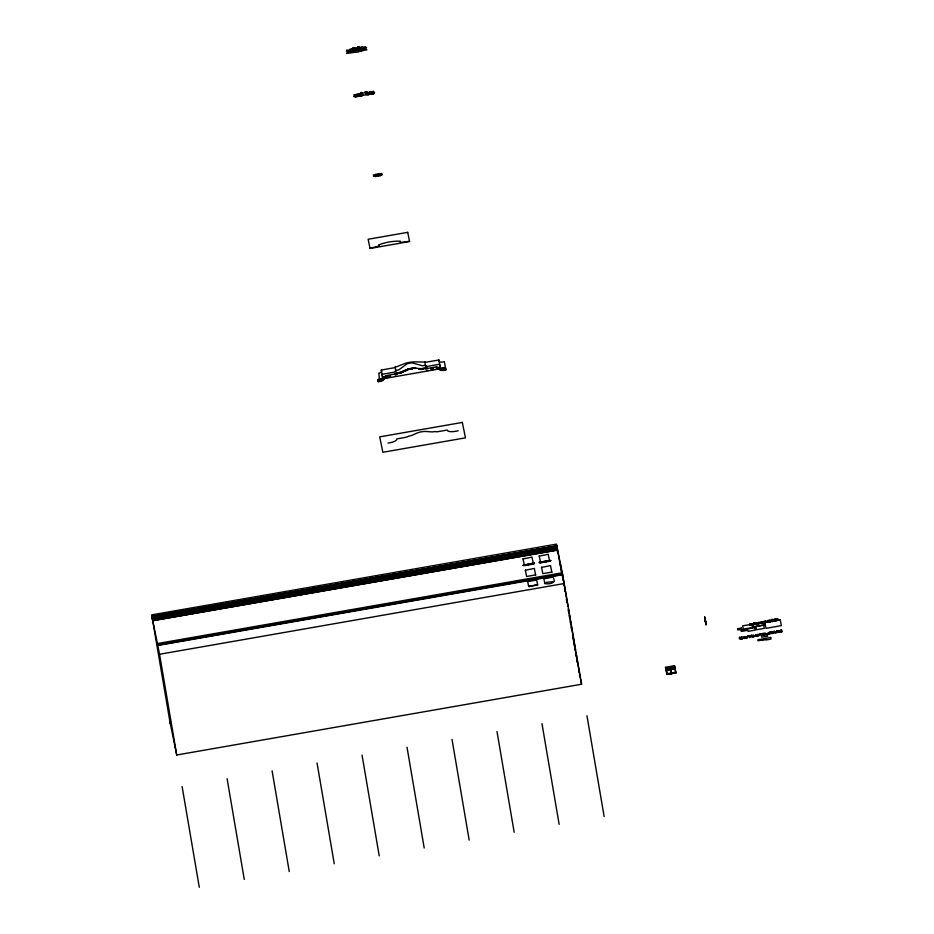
<?xml version="1.0" encoding="UTF-8"?>
<svg xmlns="http://www.w3.org/2000/svg" width="934" height="934" viewBox="0 0 934 934"><rect width="100%" height="100%" fill="white"/><g stroke="black" fill="none" stroke-linecap="round" stroke-linejoin="round"><path stroke-width="1.4" d="M770.422 633.439L770.13 631.851L770.877 631.711L771.18 633.369M781.069 631.769L780.952 629.96L781.7 629.831L782.015 631.559M365.778 46.77L357.617 47.739A2.148 0.782 -9.7 0 1 354.687 48.253L348.254 50.308L346.736 50.016M366.151 48.953L359.87 49.817L362.836 49.163M381.854 379.718L382.648 377.791L382.053 374.312L394.405 372.141L395.736 370.448L398.398 369.981A1.167 0.864 -9.2 0 0 398.958 369.724L407.107 363.851A10.881 8.056 -9.2 0 1 412.384 362.929L422.121 365.673A1.167 0.864 -9.2 0 0 422.752 365.731L425.414 365.264L427.258 366.397L439.622 364.248L440.673 368.393M742.343 637.887L741.865 638.611M758.887 623.293L758.688 622.324L759.435 622.196L759.657 623.27M778.197 620.164L777.438 620.211M357.267 49.07L358.633 49.42A5.464 1.973 -9.7 0 0 357.979 49.922L360.01 49.654M743.114 637.759L742.799 638.482M743.079 638.179L742.203 637.21M760.451 622.453L760.813 623.293M768.997 633.801L768.822 632.47L768.087 632.68L768.285 633.649M773.667 619.581L774.496 619.405M362.462 46.98L357.675 48.615M750.084 623.982L752.816 623.667L750.446 624.904L753.178 624.379L752.22 624.846M777.053 618.938L774.858 619.966M757.883 635.809L758.315 634.735M746.71 637.735L744.702 637.572L746.359 636.731M770.819 621.764L770.071 621.017M347.074 52.292L355.06 50.436A5.464 1.973 -9.7 0 0 354.418 50.249L355.539 49.374M749.769 624.087L751.928 623.83M774.461 620.631L777.427 620.129M776.166 631.617L779.295 631.571L776.983 631.559M743.954 637.07L744.106 638.436L745.507 638.179M767.76 620.818L767.608 622.418L768.845 621.962M759.26 635.354L759.26 634.735M780.042 631.466L779.808 631.816A1.798 0.654 -9.7 0 1 778.979 632.236L778.606 632.435M361.516 92.991L362.392 93.435L353.869 94.906L358.878 94.217L358.668 95.011L353.671 96.494L360.617 94.941L354.815 96.973L356.216 96.961L362.987 94.848L360.174 96.494L364.248 95.023L368.778 94.766L365.754 94.217L373.845 93.89L367.587 93.727L374.674 92.816L369.42 92.583M361.668 92.98C364.026 92.116 358.376 92.618 361.423 93.05M365.953 92.081L367.015 91.707L365.136 91.847L366.28 92.092L365.346 92.921L368.183 92.279M758.513 634.898L756.155 635.389L758.525 634.98M779.225 631.279L776.971 631.477M755.022 624.064L753.843 624.753M766.3 622.313L764.853 622.815L765.355 622.511M780.555 631.979L782.003 631.477M760.568 622.301L760.486 623.048M765.495 622.546L765.25 620.783L765.997 620.655L766.324 622.394M761.362 622.184L761.315 622.99M753.878 636.393L753.925 635.599M355.27 49.35L346.292 51.16M756.762 634.548L755.408 635.739L758.571 635.19L755.384 635.412M779.82 631.898L779.073 630.765M743.966 637.151L744.783 636.649M768.343 634.198L768.986 633.707M346.537 53.471L358.995 51.685M355.749 52.012L354.815 52.421M758.478 635.354L756.19 636.147M742.95 638.249L742.285 638.728M773.761 632.236L774.566 631.466L773.761 632.236L771.788 631.944L773.375 632.505L771.986 633.556L773.831 632.54L772.92 633.404M773.761 620.515L776.528 619.429M773.784 619.511L777.543 618.74M523.122 565.537L534.517 563.004L523.052 565.128L534.376 563.716M550.616 560.575L539.222 562.186L539.502 562.782L550.616 560.634M771.974 633.474L773.364 632.423L771.811 632.026M755.606 635.155L758.373 634.466M776.329 631.536L777.1 631.034M358.294 48.311L360.454 47.762A4.553 1.646 -9.7 0 1 361.154 47.821L361.948 48.113L357.85 49.467L359.648 49.152L358.656 49.233M752.676 624.181L751.94 623.503M771.075 621.495L770.387 621.939M749.757 624.893L750.446 624.461M436.738 368.918L439.599 368.416L439.482 367.739L439.902 369.689A4.226 1.529 -9.7 0 0 443.755 370.354L445.798 370.016L444.374 361.692L442.424 362.018A3.502 1.261 -9.7 0 1 439.237 361.47L438.898 359.975L426.464 362.135L416.015 361.878A12.119 4.378 -9.7 0 0 403.371 364.085L393.751 367.856L381.317 370.039L382.695 378.095M398.865 372.853L397.499 373.203A4.005 1.448 -9.7 0 1 394.708 374.149A4.191 1.518 -9.7 0 0 397.966 373.016L398.83 372.689A4.74 1.716 -9.7 0 0 401.468 372.012L405.648 370.214A8.464 3.059 -9.7 0 1 415.992 368.405M396.716 374.23L397.861 372.958M753.073 624.624L750.212 625.266M381.025 380.71L380.208 381.2A3.502 1.261 -9.7 0 0 381.808 380.663M365.206 92.209L363.863 93.155L362.24 92.723M746.861 637.548L744.853 638.307L744.69 637.49M352.608 49.012L352.048 49.222A4.553 1.646 -9.7 0 0 351.418 49.514L350.845 50.121L354.138 49.876M550.57 560.388L539.245 562.291L550.57 560.879M750.504 624.145L751.298 623.889M744.094 637.035L747.235 636.556M354.815 52.211L351.219 52.316L351.791 51.709A4.553 1.646 -9.7 0 1 352.422 51.417L352.573 51.207M761.373 622.266L762.401 621.962M742.156 638.354C740.51 640.035 737.755 638.284 739.903 636.918L740.545 638.728M395.911 375.9L394.942 376.227M374.767 175.172L373.682 176.176L374.452 176.421M769.733 633.871L771.075 633.532M780.52 631.863L781.91 631.734M774.368 620.048L773.702 620.736L774.403 621.087M744.725 637.046L746.033 636.731M754.835 635.785L752.302 635.575M751.823 635.891L753.691 635.529M781.174 631.629L780.509 631.781M401.982 372.351L405.788 370.635M400.289 373.226L403.325 371.86M404.329 371.405L405.823 370.798M758.758 623.597L756.972 623.737L757.579 623.912M768.145 633.871L767.246 634.093M778.956 631.944L778.115 632.225M437.883 367.926L436.587 366.84L427.725 368.451A4.191 1.518 -9.7 0 1 424.246 368.416L423.312 368.405A4.915 1.775 -9.7 0 1 420.463 368.58M759.365 623.667L757.988 624.029M768.752 633.929L766.405 634.256M777.216 631.372L778.396 631.08M742.553 638.529L741.211 638.961M754.263 636.486C752.465 637.747 749.372 636.521 751.613 634.875L752.255 636.673M767.771 620.9L770.352 620.456M761.035 623.293L763.463 622.931M740.055 637.7L741.561 637.292M777.555 619.37L776.189 619.907M374.954 174.962L375.958 174.705M375.515 174.856L373.448 176.328L382.239 174.798L380.29 174.028L376.379 174.483M744.807 638.062L747.597 637.595L746.943 637.023M746.885 637.957L747.597 637.198M750.014 624.718L752.197 624.005L751.625 623.749M777.438 620.526L775.092 621.005M774.811 620.304L776.177 619.826M381.341 175.218L381.796 174.53L379.729 174.121M761.268 621.974L763.23 621.799M753.983 636.603L752.535 636.626M768.005 620.806L769.768 620.468M352.608 48.953L354.278 49.012M375.853 174.635L376.46 174.565M777.485 630.929C773.154 632.668 782.248 631.256 777.742 632.271M751.111 624.367L751.73 624.192M358.633 49.093L366.583 47.611M762.926 622.92L761.549 623.048M740.604 637.712L741.981 637.572M756.832 634.851L757.684 634.711M762.961 623.141L761.63 623.352M357.85 51.592L366.957 49.806M770.375 621.846L768.297 622.044M758.326 623.982L758.945 623.842M768.507 620.9L770.912 620.725L770.328 620.374M768.834 621.869L769.908 621.729M760.218 634.303L759.47 634.349L760.86 633.859L761.175 635.447L761.911 635.237L761.595 633.731L760.871 633.941M763.638 633.824L762.109 633.614L763.347 633.614M746.418 637.747L745.332 637.887M775.185 619.172L777.065 619.02M752.22 625.021L750.773 625.266M750.586 623.819L751.31 623.667M741.935 638.751L740.825 638.669M777.497 631.01L778.734 630.835M777.753 632.353L776.236 632.271L778.594 632.341M386.407 376.46L383.617 376.951L383.932 378.795A4.6 1.658 -9.7 0 1 380.313 380.885L378.235 381.27L378.118 380.477L380.348 379.963A5.697 2.055 -9.7 0 0 384.808 377.488L384.808 377.196M379.554 380.22L380.372 380.126A5.884 2.125 -9.7 0 0 384.995 377.464L384.96 376.997M376.951 174.343L379.332 174.028M374.767 176.479L381.072 175.382M424.211 368.253A4.191 1.518 -9.7 0 0 427.702 368.288A4.005 1.448 -9.7 0 1 424.748 368.44L423.347 368.568A4.915 1.775 -9.7 0 1 420.487 368.743M384.89 376.682L385.847 375.702L394.708 374.055M390.517 375.526L384.855 376.507L384.983 377.173M430.679 368.498L433.516 368.008M436.213 368.743L440.264 368.031L438.898 359.975M378.212 381.13L380.418 380.57A5.697 2.055 -9.7 0 0 384.901 377.99L390.634 376.974M430.994 369.922L433.866 369.42M445.46 367.856L377.99 379.648L379.508 379.554A7.157 2.592 -9.7 0 0 386.046 375.795L386.034 375.737M444.117 368.837L445.483 367.961L444 368.288A7.157 2.592 -9.7 0 1 436.435 366.98L436.423 366.934M378.13 380.547L380.196 380.208A4.6 1.658 -9.7 0 0 383.816 378.13L383.816 377.873M437.859 367.751L437.999 368.206A5.884 2.125 -9.7 0 0 443.346 369.128L445.6 368.743M378.2 380.979L379.648 380.733M445.67 369.187L443.44 369.56A5.697 2.055 -9.7 0 1 438.256 368.661L437.953 367.342L438.174 368.159A5.697 2.055 -9.7 0 0 443.358 369.058M445.681 369.339L443.627 369.817A4.6 1.658 -9.7 0 1 439.435 369.093L439.038 367.26L439.155 367.938M444.292 369.712L445.705 369.467L445.588 368.65M443.346 370.121A3.502 1.261 -9.7 0 0 443.802 370.086L445.798 370.016M378.27 381.551L380.36 381.434A4.226 1.529 -9.7 0 0 383.687 379.519L383.349 377.558M388.065 443.078L390.272 442.693A7.157 2.592 -9.7 0 0 396.81 438.922L405.496 437.346A4.191 1.518 -9.7 0 0 408.73 436.143L409.629 435.98A4.915 1.775 -9.7 0 0 412.349 435.174L416.412 433.341A8.464 3.059 -9.7 0 1 426.756 431.531L431.251 431.87A4.915 1.775 -9.7 0 0 434.112 431.706L435.011 431.543A4.191 1.518 -9.7 0 0 438.49 431.578L447.188 430.06A7.157 2.592 -9.7 0 0 454.765 431.415L458.232 430.808M169.953 721.725L170.28 723.768L151.962 616.393L556.851 545.888L557.61 550.114L152.732 620.713M151.962 616.393L556.851 545.888M152.032 616.907L154.904 616.405M157.776 615.903L170.7 613.65M173.572 613.148L176.444 612.646M179.316 612.144L192.229 609.89M195.101 609.388L197.973 608.886M200.845 608.384L208.025 607.123M210.897 606.621L213.769 606.119M216.641 605.617L229.554 603.364M232.426 602.862L235.298 602.36M238.17 601.858L251.094 599.593M253.966 599.091L266.879 596.838M269.751 596.336L272.623 595.834M275.495 595.332L288.419 593.067M291.291 592.565L294.163 592.063M297.035 591.561L304.204 590.311M307.076 589.809L309.948 589.307M312.82 588.805L325.744 586.552M328.616 586.05L331.488 585.548M334.36 585.046L347.273 582.781M350.145 582.279L363.069 580.026M365.941 579.524L368.813 579.022M371.685 578.52L384.598 576.255M387.47 575.753L390.342 575.251M393.214 574.749L400.394 573.499M403.266 572.997L406.138 572.495M409.01 571.993L421.934 569.74M424.795 569.238L427.667 568.736M430.539 568.234L437.719 566.973M440.591 566.471L443.463 565.969M446.335 565.467L459.259 563.214M462.132 562.712L464.992 562.21M467.864 561.708L480.788 559.443M483.66 558.941L486.532 558.439M489.404 557.937L496.584 556.687M499.457 556.185L502.329 555.683M505.189 555.181L518.113 552.916M520.985 552.414L523.857 551.912M526.729 551.41L533.909 550.161M536.781 549.659L539.654 549.157M542.526 548.655L555.438 546.402M163.532 615.121L166.404 614.619M179.328 612.354L182.2 611.852M185.072 611.35L187.932 610.848M200.857 608.594L203.729 608.092M222.397 604.835L225.269 604.333M238.182 602.068L241.054 601.566M243.926 601.064L246.798 600.562M259.722 598.309L262.594 597.807M275.507 595.542L278.379 595.04M281.251 594.538L284.123 594.036M297.047 591.782L299.919 591.28M318.576 588.011L321.448 587.521M334.372 585.256L337.244 584.754M340.116 584.252L342.988 583.75M355.901 581.497L358.773 580.995M371.697 578.73L374.569 578.228M377.441 577.726L380.313 577.224M393.226 574.97L396.098 574.468M414.766 571.199L417.638 570.697M430.551 568.444L433.423 567.942M452.091 564.685L454.963 564.183M467.876 561.918L470.748 561.416M473.62 560.914L476.492 560.412M489.416 558.158L492.288 557.656M510.945 554.387L513.817 553.885M526.741 551.632L529.613 551.13M548.27 547.861L551.142 547.359M152.008 616.65L152.265 618.133L557.108 547.359M152.265 618.133L557.189 547.756M152.347 618.518L152.475 619.254L557.318 548.491M152.721 620.643L557.575 549.951L562.431 573.674L157.589 644.448L152.475 619.254M523.052 558.929L532.006 557.108L533.361 563.797M539.245 556.092L548.2 554.271L549.554 560.96M524.429 565.642L533.431 564.078M540.634 562.817L549.624 561.241M523.367 565.432L534.341 563.506M539.677 562.7L550.535 560.68M525.363 570.254L534.318 568.432L535.672 575.122M541.557 567.428L550.511 565.595L551.866 572.285M525.317 570.009L526.636 576.476L535.637 574.9M541.51 567.172L542.829 573.651L551.831 572.075M255.157 627.251L258.029 626.749M351.336 610.439L354.208 609.937M410.201 600.142L413.073 599.64M447.526 593.627L450.398 593.125M484.851 587.101L487.723 586.599M506.38 583.33L509.252 582.828M157.648 644.799L562.49 574.025M157.589 644.448L157.764 645.476L562.607 574.714L581.578 684.237L176.736 754.999L174.962 746.441M528.667 586.167L537.669 584.906L536.665 580.002L527.675 581.625L528.667 586.482L537.645 585.046M553.757 581.777C530.115 582.641 560.54 587.895 552.858 577.165L543.868 578.788L544.861 583.645M531.539 585.945L529.251 586.692M534.773 585.385L537.108 584.976M157.764 645.476L159.551 654.267L564.393 583.493M755.046 624.157L754.73 622.628L753.983 622.756L754.298 624.297L753.551 624.577M768.519 620.316L767.818 620.526M769.336 620.258L770.071 620.129M754.1 623.34L753.376 623.258L754.123 623.422M757.077 624.251L756.75 622.663L756.026 622.873L756.33 624.391L757.346 624.11M763.195 621.624L763.93 621.414L764.362 623.585L763.627 623.714L763.183 621.542L762.693 621.869M768.343 622.289L768.507 621.203L770.748 621.122M769.955 621.332L768.145 621.273M757.065 624.169L756.33 624.391M768.332 622.207L767.608 622.418M772.114 621.624C773.866 621.554 770.48 621.565 771.671 619.452L772.418 619.324L772.85 621.495M749.161 635.984L749.885 635.774L750.212 637.373L749.465 637.502L749.15 635.902L747.702 636.136L749.208 636.194M764.292 633.252L763.557 633.38L763.872 634.98L764.607 634.77L764.316 633.345M766.966 634.186L765.413 633.147L765.717 634.653L766.732 634.384M769.534 632.423L770.211 632.225L769.581 632.633M774.578 631.547C771.974 630.415 778.524 633.661 774.998 633.03L773.831 632.54M780.357 630.532L781.022 630.333L780.392 630.742M744.667 637.373L746.149 637.151M746.675 636.871L747.41 636.661L746.336 636.638M767.211 634.244L761.362 635.272L761.735 637.151L767.585 636.124L766.942 634.104M665.533 667.308L674.535 665.732L675.971 672.877L666.969 674.453L665.533 667.308L665.65 667.973L674.652 666.409L674.535 665.732M670.075 667.273L665.849 668.008L667.133 674.36M674.476 666.502L670.25 667.238L671.546 673.589M666.164 668.884L670.157 668.37M670.577 668.114L674.523 667.343M666.187 669.013L670.133 668.242M674.546 667.471L670.554 667.985M666.397 670.028L670.343 669.246M670.799 669.258L674.757 668.475M666.269 670.098L670.507 669.421M670.682 669.328L674.92 668.651M665.989 668.032L667.261 674.29L671.219 673.589M675.632 672.819L671.674 673.519L670.402 667.261M667.238 674.161L671.196 673.461M671.651 673.391L675.609 672.69M360.594 49.806L360.828 49.946A4.553 1.646 -9.7 0 1 361.528 50.004L362.322 50.308L358.913 51.487M428.122 370.424L427.095 370.448M443.043 368.265L443.965 368.124M443.323 368.953L444.14 368.942M768.717 621.46L769.429 621.355M745.215 637.478L746.768 637.315M752.897 635.295L753.925 635.248M775.956 620.655L774.578 620.678M762.634 633.871L763.323 633.532M778.15 632.435L776.481 632.435M757.404 635.926L756.68 635.891M762.459 633.626L763.066 633.579M748.052 636.147L748.94 636.136M444.374 369.992L443.335 370.004M775.535 621.052L774.718 621.017M757.614 634.396L758.677 634.501M354.161 50.016L358.539 49.304L357.512 48.953M769.838 620.62L768.157 621.355M748.508 636.346L749.231 636.346M746.581 637.035L747.247 637.14M762.389 621.869L762.996 621.986M778.722 630.754L779.645 630.952M741.888 637.186L742.728 637.42M740.895 638.973L740.312 638.914M774.73 621.098L773.901 620.876M369.292 92.186L373.857 91.404L369.07 92.443M418.689 369.175L422.051 369.42M419.086 369.257L421.327 369.42M358.201 47.225L358.201 47.225A5.464 1.973 -9.7 0 0 357.033 48.883M760.65 634.081L759.482 634.443M752.547 636.708L751.963 636.614M740.837 638.763L740.253 638.658M741.608 637.443L742.226 637.724M777.263 618.612L777.87 618.892M353.064 50.868L350.25 51.37M755.769 636.054L758.256 635.856A1.798 0.654 -9.7 0 0 759.097 635.435M354.967 49.093L349.876 49.175M755.781 636.147L756.435 635.937M440.533 369.339L440.614 369.537A3.502 1.261 -9.7 0 0 441.42 370.004M439.704 368.802L439.786 369.023A4.226 1.529 -9.7 0 0 443.638 369.677M439.225 368.194L439.319 368.428A4.6 1.658 -9.7 0 0 440.381 369.047M705.964 624.566C706.408 626.924 705.007 618.67 705.649 622.709M704.785 617.584L704.633 616.767L705.532 621.939M705.695 622.639L705.999 624.566M705.38 621.063C705.835 623.363 705.03 618.413 705.357 620.935M705.24 620.106C704.995 618.541 705.695 622.254 704.983 618.448M705.835 623.702L705.719 622.768M675.772 672.842L674.36 666.572M672.854 668.896L672.305 666.934M671.359 673.612L669.947 667.343M668.44 669.666L668.032 667.682M556.968 546.565L152.149 617.456M562.537 574.282L157.718 645.137M578.893 671.044L579.068 671.931M579.547 674.29L579.769 675.539M580.504 678.948L581.578 684.237M539.21 555.847L540.564 562.537M523.017 558.672L524.371 565.362M436.587 366.84L436.61 366.945A6.982 2.522 -9.7 0 0 443.989 368.218M385.847 375.702L385.87 375.818A6.982 2.522 -9.7 0 1 379.496 379.496A7.157 2.592 -9.7 0 0 386.022 375.62M381.317 370.039L381.586 371.545A3.502 1.261 -9.7 0 1 378.842 373.133L379.414 379.963M705.17 619.931L705.077 619.3M705.579 621.892L705.672 622.511M705.649 622.394L705.555 621.729M705.263 620.013L705.322 620.795L705.193 619.569M579.792 675.667L580.364 678.259M579.909 676.064L575.916 652.749M152.044 617.129L151.658 614.887L556.501 544.125L556.886 546.367L556.804 545.631M174.927 746.313L169.965 721.784M705.579 622.056L705.357 620.409L705.439 621.017M675.971 672.877L675.854 672.211L666.853 673.776L666.969 674.453M674.792 668.732L670.834 669.421M672.445 666.911L672.807 668.651M670.39 669.503L666.432 670.192M668.394 669.421L667.903 667.705M586.961 715.794L604.135 816.538M567.942 606.213L562.221 572.647M568.421 608.77L575.449 650.192M560.073 562.256L563.225 580.691M563.622 582.921L564.113 585.758M564.591 588.595L565.082 591.432M566.366 599.138L566.845 601.975M568.222 609.879L568.713 612.716M569.191 615.553L569.67 618.39M570.16 621.238L570.639 624.075M571.129 626.912L571.608 629.75M572.892 637.455L573.383 640.292M573.861 643.129L574.352 645.966M574.76 648.196L575.239 651.033M575.729 653.87L576.208 656.707M576.687 659.544L577.177 662.381M557.773 550.92L560.435 566.529M560.844 568.759L561.322 571.596M541.977 723.663L559.151 824.395M496.993 731.52L514.167 832.264M424.818 361.785L425.997 368.697M397.44 373.67L397.464 374.289M395.14 366.98L396.32 373.892M452.009 739.389L469.183 840.121M384.785 377.149L384.901 377.99M383.617 376.951L383.734 377.628M378.328 381.808L378.001 379.753M407.026 747.247L424.199 847.99M362.042 755.116L379.227 855.848M317.058 762.973L334.244 863.716M272.086 770.842L289.26 871.574M227.102 778.699L244.276 879.443M159.551 654.267L176.736 754.999M182.118 786.568L199.292 887.3M174.95 746.219L175.055 746.861M157.391 643.421L157.542 644.343M556.699 546.985L557.633 552.671M562.256 572.775L157.414 643.549M383.559 378.609L383.57 378.842A4.226 1.529 -9.7 0 1 380.243 380.768M357.979 49.922A2.148 0.782 -9.7 0 1 355.06 50.436M354.044 48.066A5.464 1.973 -9.7 0 1 355.679 49.128M380.43 175.755A8.289 3 -9.7 0 1 381.971 173.409M378.877 176.024A10.414 3.759 -9.7 0 1 379.496 173.502M373.156 174.95A8.289 3 -9.7 0 1 375.515 176.619M375.491 174.203A10.414 3.759 -9.7 0 1 377.067 176.339M409.524 241.182A24.015 8.686 -9.7 0 1 401.632 242.256A1.646 0.595 -9.7 0 1 400.149 241.801L400.336 241.206A20.805 7.519 -9.7 0 0 378.515 245.023L378.924 245.514A1.646 0.595 -9.7 0 1 377.721 246.436A24.015 8.686 -9.7 0 1 369.946 248.105M423.441 369.128A3.666 1.319 -9.7 0 1 421.304 369.257M423.336 368.51A4.74 1.716 -9.7 0 1 420.58 368.673L415.957 368.241A8.464 3.059 -9.7 0 0 405.613 370.051L401.55 371.884A4.915 1.775 -9.7 0 1 398.83 372.689M421.421 369.35A3.491 1.261 -9.7 0 0 423.452 369.234A3.666 1.319 -9.7 0 1 422.717 369.397M405.158 371.031A11.021 3.981 -9.7 0 1 406.173 370.635M410.797 369.385A9.749 3.526 -9.7 0 1 411.871 369.222A9.924 3.584 -9.7 0 0 410.785 369.315A11.021 3.981 -9.7 0 1 411.999 369.245M400.966 372.806A3.666 1.319 -9.7 0 1 400.009 373.156M400.884 372.935A3.491 1.261 -9.7 0 1 400.441 373.121M405.531 370.179A8.639 3.117 -9.7 0 1 416.085 368.335M384.96 377.301A5.884 2.125 -9.7 0 1 380.348 379.963M382.963 379.613A3.502 1.261 -9.7 0 1 382.403 380.325M406.687 370.284A9.749 3.526 -9.7 0 1 407.656 369.957M409.699 369.42A9.749 3.526 -9.7 0 1 411.836 369.047M406.722 370.448A9.749 3.526 -9.7 0 1 407.679 370.133M406.629 370.401A9.924 3.584 -9.7 0 1 407.609 370.074M352.854 47.996L354.64 47.774L352.854 47.996M353.227 50.191L355.013 49.969L353.227 50.191M357.488 47.19L359.275 46.969L357.559 47.097M351.418 49.712L352.305 50.027A1.903 0.689 -9.7 0 0 353.356 49.817L354.091 49.374L353.134 49.175A1.903 0.689 -9.7 0 0 352.095 49.385L351.418 49.712M351.791 51.907L352.678 52.211A1.903 0.689 -9.7 0 0 353.729 52L354.465 51.557L353.507 51.358A1.903 0.689 -9.7 0 0 352.468 51.568L351.791 51.907M358.691 48.381L359.473 48.743A1.903 0.689 -9.7 0 0 360.524 48.591L361.33 48.078L360.477 47.914A1.903 0.689 -9.7 0 0 359.415 48.078L358.691 48.381M359.065 50.576L359.847 50.938A1.903 0.689 -9.7 0 0 360.898 50.775L361.703 50.261L360.851 50.109A1.903 0.689 -9.7 0 0 359.788 50.261L359.065 50.576M407.726 232.344L368.148 239.256L370.016 248.456L409.594 241.532L407.726 232.344M462.33 422.425L379.706 436.867L382.835 452.278L465.459 437.836L462.33 422.425M557.271 548.258L152.429 619.02L557.283 548.316M765.331 621.168L764.701 621.577L765.331 621.168M751.928 624.227L742.658 625.85L743.336 629.177L752.606 627.566L751.928 624.227M763.743 622.032L752.582 623.982L753.166 626.831L764.316 624.881L763.743 622.032M780.205 619.779L764.829 622.464L766.02 628.325L781.408 625.628L780.205 619.779M741.374 628.068L737.51 628.745L737.755 629.971L741.631 629.306L741.374 628.068M763.662 625.196L755.839 626.574L756.482 629.738L764.304 628.372L763.662 625.196M754.765 627.66L747.574 628.921L748.064 631.349L755.267 630.088L754.765 627.66M746.441 629.294L741.059 630.228L741.292 631.431L746.686 630.485L746.441 629.294M760.218 639.393L757.789 639.825L757.976 640.759L760.404 640.339L760.218 639.393M765.413 638.447L761.455 639.136L761.712 640.397L765.67 639.708L765.413 638.447M770.667 637.455L766.078 638.261L766.405 639.907L770.994 639.101L770.667 637.455M705.497 621.717L705.462 621.122L705.532 621.705"/></g></svg>
